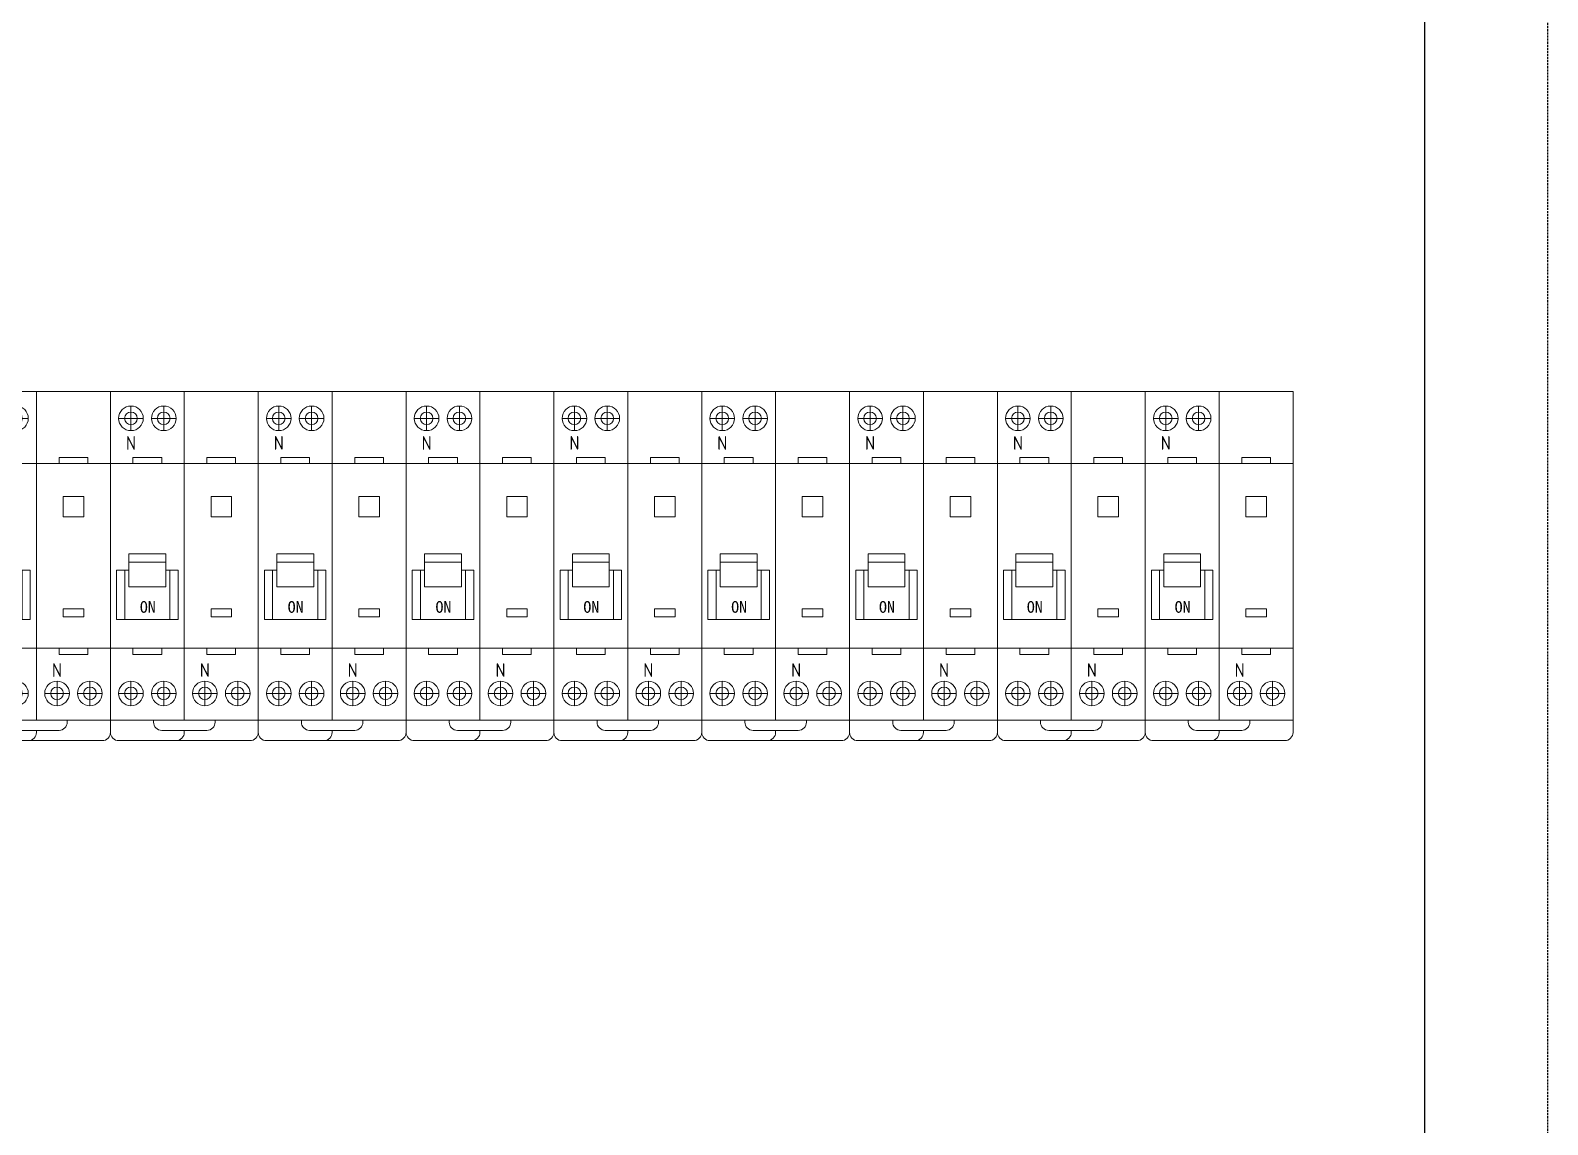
# Model space of a CAD drawing. Extents: x 264552 to 265252, y 364708 to 365908.
# Drawn here: x 264882.3 to 265251.8, y 365037.8 to 365304.4 of the extents above; entities that cross this region are included whole.
import ezdxf

# ---------------------------------------------------------------- set-up
doc = ezdxf.new("R2010")
doc.units = 0
doc.header["$MEASUREMENT"] = 0
doc.linetypes.add('DASHED', pattern=[0.75, 0.5, -0.25])
doc.layers.add('布置图', color=30, linetype='Continuous')
doc.layers.add('细线', color=7, linetype='Continuous', lineweight=0)
doc.styles.add('-仿宋_GB2312', font='gbenor.shx', dxfattribs={"bigfont": 'gbcbig.shx'})
doc.styles.add('正常', font='')
doc.styles.get('正常').set_extended_font_data('FangSong_GB2312')

# ---------------------------------------------------------------- blocks, each defined once
blk = doc.blocks.new('Manufacturer光辉PartName剩余电流动作微型断路器Series1PNShellFrameLimitingCurrentRemarkPartTypeMinCurrent1MaxCurrent32Poles1P+NMinPower0MaxPower0LibType2DelFlgfalseUpdateDate')
at = {"layer": '细线'}
for p, q in [((-13, 39), (-13, 33)), ((-5, 39), (-5, 33)), ((-16, 36), (-10, 36)), ((-8, 36), (-2, 36)), ((-13, -34), (-13, -28)), ((-5, -34), (-5, -28)), ((5, -34), (5, -28)), ((13, -34), (13, -28)), ((-16, -31), (-10, -31)), ((-8, -31), (-2, -31)), ((8, -31), (2, -31)), ((16, -31), (10, -31))]:
    blk.add_line(p, q, dxfattribs=at)
for points in [[(-18, -37.5), (0, -37.5), (0, 42.5), (-18, 42.5)], [(0, -37.5), (18, -37.5), (18, 42.5), (0, 42.5)], [(-12.5, 26.5), (-5.5, 26.5), (-5.5, 25), (-12.5, 25)], [(5.5, 26.5), (12.5, 26.5), (12.5, 25), (5.5, 25)], [(-18, -20), (0, -20), (0, 25), (-18, 25)], [(0, -20), (18, -20), (18, 25), (0, 25)], [(6.5, 12), (11.5, 12), (11.5, 17), (6.5, 17)], [(-13.5, -5), (-4.5, -5), (-4.5, 3), (-13.5, 3)], [(-13.5, 3), (-4.5, 3), (-4.5, 1), (-13.5, 1)], [(6.5, -12.38), (11.5, -12.38), (11.5, -10.38), (6.5, -10.38)], [(-12.5, -21.5), (-5.5, -21.5), (-5.5, -20), (-12.5, -20)], [(5.5, -21.5), (12.5, -21.5), (12.5, -20), (5.5, -20)]]:
    blk.add_lwpolyline(points, close=True, dxfattribs=at)
for points in [[(-13.5, -1), (-16.5, -1), (-16.5, -13), (-1.5, -13), (-1.5, -1), (-4.5, -1)], [(-13.5, -1), (-14.5, -1), (-14.5, -13), (-3.5, -13), (-3.5, -1), (-4.5, -1)]]:
    blk.add_lwpolyline(points, dxfattribs=at)
for points in [[(-18, -37.5), (18, -37.5), (18, -40.5, -0.414214), (16, -42.5), (-16, -42.5, -0.414214), (-18, -40.5)], [(-5.5, -40), (5.5, -40, 0.414214), (7.5, -38), (7.5, -37.5), (-7.5, -37.5), (-7.5, -38, 0.414214)]]:
    blk.add_lwpolyline(points, format="xyb", close=True, dxfattribs=at)
blk.add_lwpolyline([(0, -40), (0, -40.5, -0.414214), (-2, -42.5), (-16, -42.5, -0.414214), (-18, -40.5), (-18, -37.5), (0, -37.5)], format="xyb", dxfattribs=at)
for centre, radius in [((-13, 36), 3), ((-13, 36), 1.54), ((-5, 36), 3), ((-5, 36), 1.54), ((-13, -31), 3), ((-13, -31), 1.54), ((-5, -31), 3), ((-5, -31), 1.54), ((5, -31), 3), ((5, -31), 1.54), ((13, -31), 3), ((13, -31), 1.54)]:
    blk.add_circle(centre, radius, dxfattribs=at)
at = {"layer": '细线', "color": 2, "lineweight": 15}
for s, height, style, p in [('N', 3.33, '-仿宋_GB2312', (-14.22, 28.34)), ('ON', 2.851, '正常', (-10.83, -11.36)), ('N', 3.33, '-仿宋_GB2312', (3.78, -26.98))]:
    blk.add_text(s, height=height, dxfattribs=dict(at, style=style)).set_placement(p)

msp = doc.modelspace()

# ---------------------------------------------------------------- linework, layer by layer
at = {"color": 2}
msp.add_lwpolyline([(264581.79, 365858.38), (265221.79, 365858.38), (265221.79, 364758.38), (264581.79, 364758.38)], close=True, dxfattribs=at)
at = {"layer": '布置图', "linetype": 'DASHED'}
msp.add_lwpolyline([(264551.79, 365908.38), (265251.79, 365908.38), (265251.79, 364708.38), (264551.79, 364708.38)], close=True, dxfattribs=at)

# ---------------------------------------------------------------- block references
for p in [(264883.79, 365173.88), (264919.79, 365173.88), (264955.79, 365173.88), (264991.79, 365173.88), (265027.79, 365173.88), (265063.79, 365173.88), (265099.79, 365173.88), (265135.79, 365173.88), (265171.79, 365173.88)]:
    msp.add_blockref('Manufacturer光辉PartName剩余电流动作微型断路器Series1PNShellFrameLimitingCurrentRemarkPartTypeMinCurrent1MaxCurrent32Poles1P+NMinPower0MaxPower0LibType2DelFlgfalseUpdateDate', p)

doc.saveas('drawing.dxf')
